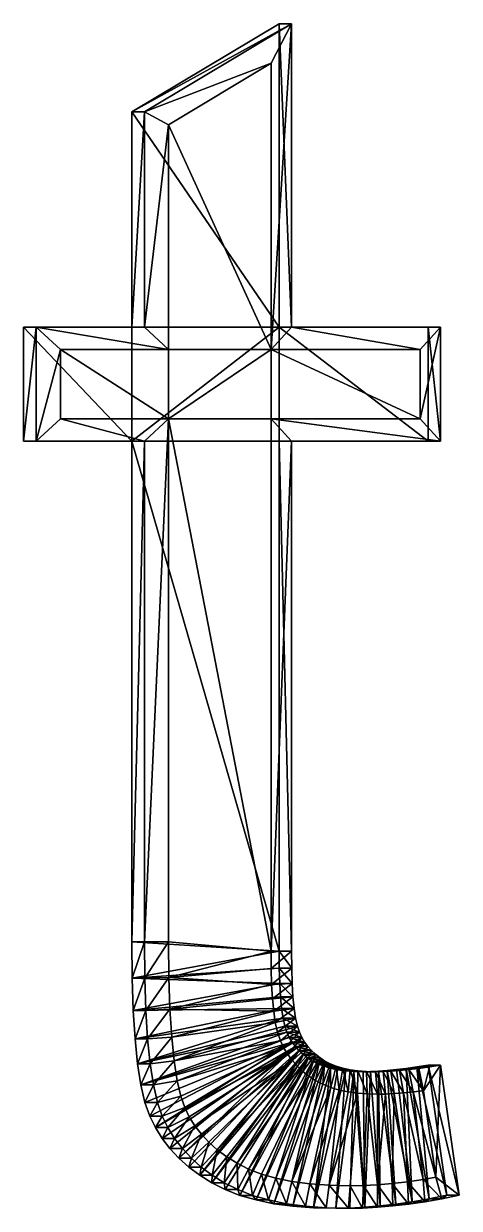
# Model space of a CAD drawing. Header units: metres. Extents: x -136 to 55, y -57 to 41.
# Drawn here: x -44.25 to -39.17, y -33.97 to -20.15 of the extents above; entities that cross this region are included whole.
import ezdxf

# ---------------------------------------------------------------- set-up
doc = ezdxf.new("R2010")
doc.units = ezdxf.units.M
doc.layers.get('0').update_dxf_attribs({"true_color": 0x57e057})

msp = doc.modelspace()

# ---------------------------------------------------------------- meshes
at = {"color": 74, "true_color": 0x58b11a}
mesh = msp.add_polyface(dxfattribs=at)
corners = [(-42.991, -21.18, 0.116), (-42.844, -21.18, 1.638), (-41.127, -20.15, 1.472), (-42.991, -23.69, 0.116), (-42.844, -23.69, 1.638), (-44.252, -23.69, 0.238), (-44.105, -23.69, 1.759), (-44.252, -25.022, 0.238), (-44.105, -25.022, 1.759), (-42.991, -25.022, 0.116), (-42.844, -25.022, 1.638), (-42.844, -21.18, 1.638), (-41.127, -20.15, 1.472), (-42.844, -23.69, 1.638), (-44.105, -23.69, 1.759), (-44.105, -25.022, 1.759), (-42.844, -25.022, 1.638), (-42.563, -21.329, 1.83), (-41.367, -20.611, 1.715), (-42.563, -23.952, 1.83), (-43.823, -23.952, 1.951), (-43.823, -24.76, 1.951), (-42.563, -24.76, 1.83), (-41.367, -23.952, 1.715), (-41.274, -23.69, -0.049)]
mesh.append_faces([[corners[k] for k in face] for face in [(5, 9, 7)]], dxfattribs={"vtx0": -1, "color": 74})
mesh.append_faces([[corners[k] for k in face] for face in [(3, 9, 5)]], dxfattribs={"vtx0": -1, "vtx1": -1, "color": 74})
mesh.append_faces([[corners[k] for k in face] for face in [(24, 9, 3)]], dxfattribs={"vtx0": -1, "vtx1": -1, "vtx2": -1, "color": 74})
mesh.append_faces([[corners[k] for k in face] for face in [(23, 17, 19), (24, 3, 0)]], dxfattribs={"vtx0": -1, "vtx2": -1, "color": 74})
mesh.append_faces([[corners[k] for k in face] for face in [(0, 3, 1), (3, 5, 4), (5, 7, 6), (1, 4, 11), (4, 6, 13), (6, 8, 14), (8, 10, 15), (11, 13, 17), (13, 14, 19), (14, 15, 20), (15, 16, 21)]], dxfattribs={"vtx1": -1, "color": 74})
mesh.append_faces([[corners[k] for k in face] for face in [(19, 20, 22)]], dxfattribs={"vtx1": -1, "vtx2": -1, "color": 74})
mesh.append_faces([[corners[k] for k in face] for face in [(0, 1, 2), (3, 4, 1), (5, 6, 4), (7, 8, 6), (9, 10, 8), (1, 11, 12), (4, 13, 11), (6, 14, 13), (8, 15, 14), (10, 16, 15), (11, 17, 18), (13, 19, 17), (14, 20, 19), (15, 21, 20), (16, 22, 21), (20, 21, 22)]], dxfattribs={"vtx2": -1, "color": 74})
mesh = msp.add_polyface(dxfattribs=at)
corners = [(-39.535, -25.022, -0.217), (-39.535, -23.69, -0.217), (-39.389, -25.022, 1.305), (-39.389, -23.69, 1.305), (-41.274, -23.69, -0.049), (-41.127, -23.69, 1.472), (-41.274, -20.15, -0.049), (-41.127, -20.15, 1.472), (-42.991, -21.18, 0.116), (-41.127, -25.022, 1.472), (-41.127, -25.022, 1.472), (-39.389, -25.022, 1.305), (-39.389, -23.69, 1.305), (-41.127, -23.69, 1.472), (-41.127, -20.15, 1.472), (-42.844, -21.18, 1.638), (-41.367, -24.76, 1.715), (-39.628, -24.76, 1.547), (-39.628, -23.952, 1.547), (-41.367, -23.952, 1.715), (-41.367, -20.611, 1.715), (-42.844, -21.18, 1.638), (-42.563, -21.329, 1.83), (-42.563, -23.952, 1.83), (-42.563, -24.76, 1.83), (-41.274, -25.022, -0.049), (-42.991, -25.022, 0.116)]
mesh.append_faces([[corners[k] for k in face] for face in [(4, 8, 6), (0, 4, 1)]], dxfattribs={"vtx0": -1, "color": 74})
mesh.append_faces([[corners[k] for k in face] for face in [(25, 4, 0)]], dxfattribs={"vtx0": -1, "vtx1": -1, "color": 74})
mesh.append_faces([[corners[k] for k in face] for face in [(19, 23, 24), (16, 19, 24), (25, 26, 4)]], dxfattribs={"vtx0": -1, "vtx1": -1, "vtx2": -1, "color": 74})
mesh.append_faces([[corners[k] for k in face] for face in [(0, 1, 2), (1, 4, 3), (4, 6, 5), (6, 8, 7), (9, 2, 10), (2, 3, 11), (3, 5, 12), (5, 7, 13), (7, 15, 14), (10, 11, 16), (11, 12, 17), (12, 13, 18), (13, 14, 19), (14, 21, 20)]], dxfattribs={"vtx1": -1, "color": 74})
mesh.append_faces([[corners[k] for k in face] for face in [(16, 17, 19)]], dxfattribs={"vtx1": -1, "vtx2": -1, "color": 74})
mesh.append_faces([[corners[k] for k in face] for face in [(1, 3, 2), (4, 5, 3), (6, 7, 5), (2, 11, 10), (3, 12, 11), (5, 13, 12), (7, 14, 13), (11, 17, 16), (12, 18, 17), (13, 19, 18), (14, 20, 19), (19, 20, 22), (17, 18, 19)]], dxfattribs={"vtx2": -1, "color": 74})
mesh = msp.add_polyface(dxfattribs=at)
corners = [(-41.272, -31.172, -0.049), (-41.274, -30.972, -0.049), (-41.125, -31.172, 1.472), (-41.127, -30.972, 1.472), (-41.274, -25.022, -0.049), (-41.127, -25.022, 1.472), (-39.535, -25.022, -0.217), (-39.389, -25.022, 1.305), (-44.252, -25.022, 0.238), (-42.991, -25.022, 0.116), (-44.105, -25.022, 1.759), (-42.991, -30.866, 0.116), (-42.844, -25.022, 1.638), (-42.844, -30.866, 1.638), (-42.987, -31.287, 0.116), (-41.125, -31.172, 1.472), (-41.127, -30.972, 1.472), (-41.127, -25.022, 1.472), (-42.844, -25.022, 1.638), (-42.844, -30.866, 1.638), (-42.84, -31.287, 1.637), (-42.84, -31.287, 1.637), (-41.365, -31.177, 1.715), (-41.367, -30.973, 1.715), (-41.367, -24.76, 1.715), (-42.563, -24.76, 1.83), (-42.563, -30.864, 1.83), (-42.558, -31.281, 1.829)]
mesh.append_faces([[corners[k] for k in face] for face in [(1, 9, 4), (0, 14, 1)]], dxfattribs={"vtx0": -1, "vtx1": -1, "color": 74})
mesh.append_faces([[corners[k] for k in face] for face in [(23, 25, 26), (23, 26, 27), (1, 11, 9), (1, 14, 11)]], dxfattribs={"vtx0": -1, "vtx2": -1, "color": 74})
mesh.append_faces([[corners[k] for k in face] for face in [(0, 1, 2), (1, 4, 3), (4, 6, 5), (8, 9, 10), (9, 11, 12), (11, 14, 13), (2, 3, 15), (3, 5, 16), (12, 13, 18), (13, 20, 19), (15, 16, 22), (16, 17, 23), (18, 19, 25), (19, 21, 26)]], dxfattribs={"vtx1": -1, "color": 74})
mesh.append_faces([[corners[k] for k in face] for face in [(23, 24, 25), (22, 23, 27)]], dxfattribs={"vtx1": -1, "vtx2": -1, "color": 74})
mesh.append_faces([[corners[k] for k in face] for face in [(1, 3, 2), (4, 5, 3), (6, 7, 5), (11, 13, 12), (3, 16, 15), (5, 17, 16), (13, 19, 18), (20, 21, 19), (16, 23, 22), (17, 24, 23), (19, 26, 25), (21, 27, 26)]], dxfattribs={"vtx2": -1, "color": 74})
mesh = msp.add_polyface(dxfattribs=at)
corners = [(-41.244, -31.643, -0.052), (-41.257, -31.507, -0.051), (-41.098, -31.643, 1.469), (-41.111, -31.507, 1.471), (-41.266, -31.35, -0.05), (-41.12, -31.35, 1.472), (-41.272, -31.172, -0.049), (-41.125, -31.172, 1.472), (-42.987, -31.287, 0.116), (-42.84, -31.287, 1.637), (-42.844, -30.866, 1.638), (-42.974, -31.664, 0.115), (-42.827, -31.664, 1.636), (-41.098, -31.643, 1.469), (-41.111, -31.507, 1.471), (-41.12, -31.35, 1.472), (-41.125, -31.172, 1.472), (-42.84, -31.287, 1.637), (-42.827, -31.664, 1.636), (-41.336, -31.674, 1.712), (-41.35, -31.528, 1.713), (-41.36, -31.362, 1.714), (-41.365, -31.177, 1.715), (-42.558, -31.281, 1.829), (-42.546, -31.651, 1.828)]
mesh.append_faces([[corners[k] for k in face] for face in [(4, 8, 6), (1, 11, 4), (0, 11, 1)]], dxfattribs={"vtx0": -1, "vtx1": -1, "color": 74})
mesh.append_faces([[corners[k] for k in face] for face in [(21, 23, 24), (4, 11, 8)]], dxfattribs={"vtx0": -1, "vtx2": -1, "color": 74})
mesh.append_faces([[corners[k] for k in face] for face in [(0, 1, 2), (1, 4, 3), (4, 6, 5), (8, 11, 9), (2, 3, 13), (3, 5, 14), (5, 7, 15), (9, 12, 17), (13, 14, 19), (14, 15, 20), (15, 16, 21), (17, 18, 23)]], dxfattribs={"vtx1": -1, "color": 74})
mesh.append_faces([[corners[k] for k in face] for face in [(21, 22, 23), (20, 21, 24), (19, 20, 24)]], dxfattribs={"vtx1": -1, "vtx2": -1, "color": 74})
mesh.append_faces([[corners[k] for k in face] for face in [(1, 3, 2), (4, 5, 3), (6, 7, 5), (8, 9, 10), (11, 12, 9), (3, 14, 13), (5, 15, 14), (7, 16, 15), (12, 18, 17), (14, 20, 19), (15, 21, 20), (16, 22, 21), (18, 24, 23)]], dxfattribs={"vtx2": -1, "color": 74})
mesh = msp.add_polyface(dxfattribs=at)
corners = [(-42.974, -31.664, 0.115), (-42.952, -31.998, 0.112), (-42.827, -31.664, 1.636), (-42.806, -31.998, 1.634), (-42.923, -32.288, 0.11), (-42.776, -32.288, 1.631), (-42.884, -32.535, 0.106), (-42.827, -31.664, 1.636), (-42.806, -31.998, 1.634), (-42.776, -32.288, 1.631), (-42.738, -32.535, 1.627), (-41.081, -31.757, 1.468), (-41.317, -31.804, 1.71), (-41.291, -31.92, 1.707), (-41.098, -31.643, 1.469), (-41.336, -31.674, 1.712), (-42.546, -31.651, 1.828), (-42.525, -31.976, 1.826), (-42.496, -32.254, 1.823), (-42.738, -32.535, 1.627), (-41.257, -32.021, 1.704), (-42.46, -32.485, 1.82), (-41.216, -32.104, 1.7), (-41.171, -32.18, 1.696), (-42.373, -32.796, 1.812), (-41.244, -31.643, -0.052), (-41.227, -31.757, -0.054), (-41.207, -31.849, -0.056), (-41.183, -31.92, -0.058), (-41.154, -31.979, -0.061), (-41.121, -32.034, -0.064)]
mesh.append_faces([[corners[k] for k in face] for face in [(26, 1, 25), (27, 4, 26), (28, 4, 27)]], dxfattribs={"vtx0": -1, "vtx1": -1, "color": 74})
mesh.append_faces([[corners[k] for k in face] for face in [(15, 16, 17), (12, 17, 18), (20, 18, 21), (25, 1, 0), (26, 4, 1), (28, 6, 4), (6, 29, 30)]], dxfattribs={"vtx0": -1, "vtx2": -1, "color": 74})
mesh.append_faces([[corners[k] for k in face] for face in [(0, 1, 2), (1, 4, 3), (4, 6, 5), (2, 3, 7), (3, 5, 8), (5, 10, 9), (7, 8, 16), (8, 9, 17), (9, 19, 18)]], dxfattribs={"vtx1": -1, "color": 74})
mesh.append_faces([[corners[k] for k in face] for face in [(12, 15, 17), (13, 12, 18), (20, 13, 18), (22, 20, 21), (23, 22, 24), (28, 29, 6)]], dxfattribs={"vtx1": -1, "vtx2": -1, "color": 74})
mesh.append_faces([[corners[k] for k in face] for face in [(1, 3, 2), (4, 5, 3), (3, 8, 7), (5, 9, 8), (11, 12, 13), (14, 15, 12), (8, 17, 16), (9, 18, 17)]], dxfattribs={"vtx2": -1, "color": 74})
mesh = msp.add_polyface(dxfattribs=at)
corners = [(-41.041, -32.133, -0.072), (-41.083, -32.085, -0.068), (-40.894, -32.133, 1.45), (-41.121, -32.034, -0.064), (-40.937, -32.085, 1.454), (-40.975, -32.034, 1.458), (-41.154, -31.979, -0.061), (-41.008, -31.979, 1.461), (-41.183, -31.92, -0.058), (-41.036, -31.92, 1.463), (-41.207, -31.849, -0.056), (-41.06, -31.849, 1.466), (-41.227, -31.757, -0.054), (-41.081, -31.757, 1.468), (-41.244, -31.643, -0.052), (-41.098, -31.643, 1.469), (-40.975, -32.034, 1.458), (-41.008, -31.979, 1.461), (-41.036, -31.92, 1.463), (-41.06, -31.849, 1.466), (-41.081, -31.757, 1.468), (-41.098, -31.643, 1.469), (-40.937, -32.085, 1.454), (-41.118, -32.251, 1.691), (-41.06, -32.316, 1.685), (-41.171, -32.18, 1.696), (-41.216, -32.104, 1.7), (-41.257, -32.021, 1.704), (-41.291, -31.92, 1.707), (-41.317, -31.804, 1.71)]
mesh.append_faces([[corners[k] for k in face] for face in [(0, 1, 2), (1, 3, 4), (3, 6, 5), (6, 8, 7), (8, 10, 9), (10, 12, 11), (12, 14, 13), (5, 7, 16), (7, 9, 17), (9, 11, 18), (11, 13, 19), (13, 15, 20), (22, 16, 23), (16, 17, 25), (17, 18, 26), (18, 19, 27), (19, 20, 28), (20, 21, 29)]], dxfattribs={"vtx1": -1, "color": 74})
mesh.append_faces([[corners[k] for k in face] for face in [(3, 5, 4), (6, 7, 5), (8, 9, 7), (10, 11, 9), (12, 13, 11), (14, 15, 13), (7, 17, 16), (9, 18, 17), (11, 19, 18), (13, 20, 19), (15, 21, 20), (22, 23, 24), (16, 25, 23), (17, 26, 25), (18, 27, 26), (19, 28, 27)]], dxfattribs={"vtx2": -1, "color": 74})
mesh = msp.add_polyface(dxfattribs=at)
corners = [(-42.884, -32.535, 0.106), (-42.738, -32.535, 1.627), (-42.776, -32.288, 1.631), (-42.837, -32.738, 0.101), (-42.691, -32.738, 1.623), (-42.782, -32.898, 0.096), (-42.635, -32.898, 1.617), (-42.715, -33.032, 0.09), (-42.569, -33.032, 1.611), (-42.738, -32.535, 1.627), (-42.776, -32.288, 1.631), (-42.691, -32.738, 1.623), (-42.635, -32.898, 1.617), (-42.569, -33.032, 1.611), (-42.491, -33.159, 1.604), (-42.46, -32.485, 1.82), (-42.496, -32.254, 1.823), (-42.419, -32.665, 1.816), (-42.373, -32.796, 1.812), (-42.32, -32.905, 1.806), (-42.491, -33.159, 1.604), (-42.255, -33.01, 1.8), (-41.216, -32.104, 1.7), (-41.171, -32.18, 1.696), (-42.443, -33.389, 0.063), (-41.041, -32.133, -0.072), (-42.327, -33.493, 0.052), (-42.546, -33.278, 0.073), (-41.083, -32.085, -0.068), (-42.637, -33.159, 0.082), (-41.121, -32.034, -0.064)]
mesh.append_faces([[corners[k] for k in face] for face in [(24, 25, 26), (27, 28, 24), (29, 28, 27), (7, 28, 29), (5, 30, 7), (3, 30, 5), (0, 30, 3)]], dxfattribs={"vtx0": -1, "vtx1": -1, "color": 74})
mesh.append_faces([[corners[k] for k in face] for face in [(22, 15, 17), (22, 17, 18), (23, 18, 19)]], dxfattribs={"vtx0": -1, "vtx2": -1, "color": 74})
mesh.append_faces([[corners[k] for k in face] for face in [(0, 3, 1), (3, 5, 4), (5, 7, 6), (1, 4, 9), (4, 6, 11), (6, 8, 12), (8, 14, 13), (9, 11, 15), (11, 12, 17), (12, 13, 18), (13, 20, 19)]], dxfattribs={"vtx1": -1, "color": 74})
mesh.append_faces([[corners[k] for k in face] for face in [(0, 1, 2), (3, 4, 1), (5, 6, 4), (7, 8, 6), (1, 9, 10), (4, 11, 9), (6, 12, 11), (8, 13, 12), (9, 15, 16), (11, 17, 15), (12, 18, 17), (13, 19, 18), (20, 21, 19)]], dxfattribs={"vtx2": -1, "color": 74})
mesh = msp.add_polyface(dxfattribs=at)
corners = [(-40.795, -32.218, 1.44), (-40.926, -32.431, 1.672), (-40.85, -32.482, 1.665), (-41.123, -33.661, 1.691), (-40.916, -33.689, 1.671), (-40.67, -32.565, 1.648), (-40.764, -32.527, 1.657), (-41.171, -32.18, 1.696), (-42.32, -32.905, 1.806), (-42.255, -33.01, 1.8), (-41.118, -32.251, 1.691), (-42.179, -33.108, 1.793), (-42.093, -33.202, 1.785), (-41.995, -33.29, 1.775), (-41.06, -32.316, 1.685), (-41.884, -33.373, 1.764), (-41.763, -33.449, 1.753), (-40.996, -32.377, 1.679), (-41.63, -33.516, 1.74), (-41.48, -33.574, 1.726), (-41.312, -33.623, 1.709), (-41.111, -33.95, -0.065), (-40.675, -32.339, -0.107), (-40.87, -33.968, -0.088), (-41.334, -33.92, -0.043), (-40.752, -32.317, -0.099), (-40.822, -32.289, -0.093), (-41.541, -33.877, -0.023), (-40.885, -32.256, -0.087), (-41.731, -33.823, -0.005), (-40.942, -32.218, -0.081), (-41.903, -33.756, 0.011), (-42.058, -33.678, 0.026), (-40.993, -32.177, -0.076), (-42.199, -33.589, 0.04), (-41.041, -32.133, -0.072), (-42.327, -33.493, 0.052), (-42.443, -33.389, 0.063), (-41.083, -32.085, -0.068), (-42.715, -33.032, 0.09), (-41.121, -32.034, -0.064)]
mesh.append_faces([[corners[k] for k in face] for face in [(2, 3, 6), (21, 22, 23), (24, 25, 21), (27, 26, 24), (29, 28, 27), (31, 30, 29), (32, 30, 31), (34, 33, 32), (36, 35, 34)]], dxfattribs={"vtx0": -1, "vtx1": -1, "color": 74})
mesh.append_faces([[corners[k] for k in face] for face in [(3, 5, 6), (7, 8, 9), (10, 9, 11), (10, 11, 12), (10, 12, 13), (14, 13, 15), (14, 15, 16), (17, 16, 18), (1, 18, 19), (1, 19, 20), (2, 20, 3), (24, 26, 25), (27, 28, 26), (29, 30, 28), (32, 33, 30), (34, 35, 33), (37, 38, 35), (39, 40, 38)]], dxfattribs={"vtx0": -1, "vtx2": -1, "color": 74})
mesh.append_faces([[corners[k] for k in face] for face in [(3, 4, 5), (10, 7, 9), (14, 10, 13), (17, 14, 16), (1, 17, 18), (2, 1, 20)]], dxfattribs={"vtx1": -1, "vtx2": -1, "color": 74})
mesh.append_faces([[corners[k] for k in face] for face in [(0, 1, 2)]], dxfattribs={"vtx2": -1, "color": 74})
mesh = msp.add_polyface(dxfattribs=at)
corners = [(-40.675, -32.339, -0.107), (-40.752, -32.317, -0.099), (-40.529, -32.339, 1.415), (-40.822, -32.289, -0.093), (-40.606, -32.317, 1.422), (-40.676, -32.289, 1.429), (-40.885, -32.256, -0.087), (-40.738, -32.256, 1.435), (-40.942, -32.218, -0.081), (-40.795, -32.218, 1.44), (-40.993, -32.177, -0.076), (-40.847, -32.177, 1.445), (-41.041, -32.133, -0.072), (-40.894, -32.133, 1.45), (-41.083, -32.085, -0.068), (-40.937, -32.085, 1.454), (-40.606, -32.317, 1.422), (-40.676, -32.289, 1.429), (-40.738, -32.256, 1.435), (-40.795, -32.218, 1.44), (-40.847, -32.177, 1.445), (-40.894, -32.133, 1.45), (-40.937, -32.085, 1.454), (-40.975, -32.034, 1.458), (-40.975, -32.034, 1.458), (-40.764, -32.527, 1.657), (-40.85, -32.482, 1.665), (-40.926, -32.431, 1.672), (-40.996, -32.377, 1.679), (-41.06, -32.316, 1.685)]
mesh.append_faces([[corners[k] for k in face] for face in [(0, 1, 2), (1, 3, 4), (3, 6, 5), (6, 8, 7), (8, 10, 9), (10, 12, 11), (4, 5, 16), (5, 7, 17), (7, 9, 18), (9, 11, 19), (11, 13, 20), (13, 15, 21), (15, 23, 22), (17, 18, 25), (18, 19, 26), (19, 20, 27), (20, 21, 28), (21, 22, 29)]], dxfattribs={"vtx1": -1, "color": 74})
mesh.append_faces([[corners[k] for k in face] for face in [(3, 5, 4), (6, 7, 5), (8, 9, 7), (10, 11, 9), (12, 13, 11), (14, 15, 13), (5, 17, 16), (7, 18, 17), (9, 19, 18), (11, 20, 19), (13, 21, 20), (15, 22, 21), (23, 24, 22), (20, 28, 27), (21, 29, 28)]], dxfattribs={"vtx2": -1, "color": 74})
mesh = msp.add_polyface(dxfattribs=at)
corners = [(-40.114, -32.374, -0.161), (-40.208, -32.379, -0.152), (-39.968, -32.374, 1.361), (-40.294, -32.38, -0.144), (-40.061, -32.379, 1.37), (-40.148, -32.38, 1.378), (-40.4, -32.378, -0.133), (-40.254, -32.378, 1.388), (-40.499, -32.37, -0.124), (-40.061, -32.379, 1.37), (-40.148, -32.38, 1.378), (-40.254, -32.378, 1.388), (-40.127, -32.642, 1.595), (-40.032, -32.641, 1.586), (-40.246, -32.639, 1.607), (-40.353, -32.37, 1.398), (-40.36, -32.631, 1.618), (-40.444, -32.357, 1.406), (-40.468, -32.616, 1.628), (-40.529, -32.339, 1.415), (-40.571, -32.594, 1.638), (-40.606, -32.317, 1.422), (-40.67, -32.565, 1.648), (-40.676, -32.289, 1.429), (-40.764, -32.527, 1.657), (-40.738, -32.256, 1.435), (-40.85, -32.482, 1.665), (-40.69, -33.706, 1.649), (-40.916, -33.689, 1.671), (-40.095, -33.946, -0.163), (-40.273, -33.962, -0.146), (-40.612, -33.974, -0.113), (-40.87, -33.968, -0.088), (-40.591, -32.357, -0.115), (-40.675, -32.339, -0.107), (-41.111, -33.95, -0.065), (-40.752, -32.317, -0.099)]
mesh.append_faces([[corners[k] for k in face] for face in [(27, 16, 18), (27, 18, 20), (28, 20, 22), (29, 1, 0), (30, 3, 1), (30, 6, 3), (31, 8, 6), (32, 33, 8), (32, 34, 33), (35, 36, 34)]], dxfattribs={"vtx0": -1, "vtx2": -1, "color": 74})
mesh.append_faces([[corners[k] for k in face] for face in [(0, 1, 2), (1, 3, 4), (3, 6, 5), (6, 8, 7), (4, 5, 9), (5, 7, 10), (10, 11, 12), (11, 15, 14), (15, 17, 16), (17, 19, 18), (19, 21, 20), (21, 23, 22)]], dxfattribs={"vtx1": -1, "color": 74})
mesh.append_faces([[corners[k] for k in face] for face in [(3, 5, 4), (6, 7, 5), (5, 10, 9), (7, 11, 10), (10, 12, 13), (11, 14, 12), (15, 16, 14), (17, 18, 16), (19, 20, 18), (21, 22, 20), (23, 24, 22), (25, 26, 24)]], dxfattribs={"vtx2": -1, "color": 74})
mesh = msp.add_polyface(dxfattribs=at)
corners = [(-39.666, -32.325, -0.204), (-39.789, -32.342, -0.192), (-39.519, -32.325, 1.317), (-39.643, -32.342, 1.329), (-39.905, -32.356, -0.181), (-39.759, -32.356, 1.34), (-40.013, -32.366, -0.171), (-39.867, -32.366, 1.351), (-40.114, -32.374, -0.161), (-39.968, -32.374, 1.361), (-40.499, -32.37, -0.124), (-40.353, -32.37, 1.398), (-40.254, -32.378, 1.388), (-40.591, -32.357, -0.115), (-40.444, -32.357, 1.406), (-40.675, -32.339, -0.107), (-40.529, -32.339, 1.415), (-40.752, -32.317, -0.099), (-40.606, -32.317, 1.422), (-39.535, -32.305, -0.217), (-39.389, -32.305, 1.305), (-39.519, -32.325, 1.317), (-39.643, -32.342, 1.329), (-39.759, -32.356, 1.34), (-39.867, -32.366, 1.351), (-39.968, -32.374, 1.361), (-40.254, -32.378, 1.388), (-40.353, -32.37, 1.398), (-40.444, -32.357, 1.406), (-40.529, -32.339, 1.415), (-40.606, -32.317, 1.422), (-39.389, -32.305, 1.305)]
mesh.append_faces([[corners[k] for k in face] for face in [(0, 1, 2), (1, 4, 3), (4, 6, 5), (6, 8, 7), (10, 13, 11), (13, 15, 14), (19, 0, 20), (2, 3, 21), (3, 5, 22), (5, 7, 23), (7, 9, 24), (12, 11, 26), (11, 14, 27), (14, 16, 28), (16, 18, 29), (20, 2, 31)]], dxfattribs={"vtx1": -1, "color": 74})
mesh.append_faces([[corners[k] for k in face] for face in [(1, 3, 2), (4, 5, 3), (6, 7, 5), (8, 9, 7), (10, 11, 12), (13, 14, 11), (15, 16, 14), (17, 18, 16), (0, 2, 20), (3, 22, 21), (5, 23, 22), (7, 24, 23), (9, 25, 24), (11, 27, 26), (14, 28, 27), (16, 29, 28), (18, 30, 29), (2, 21, 31)]], dxfattribs={"vtx2": -1, "color": 74})
mesh = msp.add_polyface(dxfattribs=at)
corners = [(-40.208, -32.379, -0.152), (-40.061, -32.379, 1.37), (-39.968, -32.374, 1.361), (-39.318, -33.822, -0.238), (-39.535, -32.305, -0.217), (-39.171, -33.822, 1.284), (-39.389, -32.305, 1.305), (-39.968, -32.374, 1.361), (-40.061, -32.379, 1.37), (-39.171, -33.822, 1.284), (-39.389, -32.305, 1.305), (-39.519, -32.325, 1.317), (-39.643, -32.342, 1.329), (-39.589, -32.602, 1.543), (-39.589, -32.602, 1.543), (-39.759, -32.356, 1.34), (-39.709, -32.616, 1.555), (-39.867, -32.366, 1.351), (-39.823, -32.627, 1.566), (-39.931, -32.636, 1.576), (-40.032, -32.641, 1.586), (-40.148, -32.38, 1.378), (-39.444, -33.612, 1.53), (-39.592, -33.638, 1.544), (-39.776, -33.665, 1.562), (-39.954, -33.686, 1.579), (-39.666, -32.325, -0.204), (-39.521, -33.863, -0.218), (-39.789, -32.342, -0.192), (-39.719, -33.897, -0.199), (-39.905, -32.356, -0.181), (-40.013, -32.366, -0.171), (-39.91, -33.925, -0.181), (-40.114, -32.374, -0.161)]
mesh.append_faces([[corners[k] for k in face] for face in [(10, 11, 13)]], dxfattribs={"color": 74})
mesh.append_faces([[corners[k] for k in face] for face in [(3, 26, 4)]], dxfattribs={"vtx0": -1, "color": 74})
mesh.append_faces([[corners[k] for k in face] for face in [(22, 14, 16), (23, 16, 18), (24, 18, 19), (25, 19, 20), (27, 28, 26), (29, 30, 28), (29, 31, 30), (32, 33, 31)]], dxfattribs={"vtx0": -1, "vtx2": -1, "color": 74})
mesh.append_faces([[corners[k] for k in face] for face in [(3, 4, 5), (2, 1, 7), (5, 6, 9), (11, 12, 13), (12, 15, 14), (15, 17, 16), (17, 7, 18), (7, 8, 19), (8, 21, 20), (9, 10, 22)]], dxfattribs={"vtx1": -1, "color": 74})
mesh.append_faces([[corners[k] for k in face] for face in [(23, 22, 16), (24, 23, 18), (25, 24, 19)]], dxfattribs={"vtx1": -1, "vtx2": -1, "color": 74})
mesh.append_faces([[corners[k] for k in face] for face in [(0, 1, 2), (4, 6, 5), (1, 8, 7), (6, 10, 9), (12, 14, 13), (15, 16, 14), (17, 18, 16), (7, 19, 18), (8, 20, 19), (10, 13, 22), (22, 13, 14)]], dxfattribs={"vtx2": -1, "color": 74})
mesh = msp.add_polyface(dxfattribs=at)
corners = [(-40.095, -33.946, -0.163), (-39.948, -33.946, 1.359), (-40.127, -33.962, 1.376), (-39.91, -33.925, -0.181), (-39.763, -33.925, 1.341), (-39.719, -33.897, -0.199), (-39.572, -33.897, 1.322), (-39.521, -33.863, -0.218), (-39.375, -33.863, 1.303), (-39.318, -33.822, -0.238), (-39.171, -33.822, 1.284), (-40.127, -33.962, 1.376), (-39.948, -33.946, 1.359), (-39.763, -33.925, 1.341), (-39.572, -33.897, 1.322), (-39.375, -33.863, 1.303), (-39.171, -33.822, 1.284), (-40.124, -33.7, 1.595), (-39.954, -33.686, 1.579), (-39.776, -33.665, 1.562), (-39.592, -33.638, 1.544), (-39.444, -33.612, 1.53), (-40.032, -32.641, 1.586), (-39.666, -32.325, -0.204), (-39.789, -32.342, -0.192), (-40.013, -32.366, -0.171), (-40.114, -32.374, -0.161)]
mesh.append_faces([[corners[k] for k in face] for face in [(15, 16, 21)]], dxfattribs={"color": 74})
mesh.append_faces([[corners[k] for k in face] for face in [(7, 23, 9), (5, 24, 7), (3, 25, 5), (0, 26, 3)]], dxfattribs={"vtx0": -1, "vtx1": -1, "color": 74})
mesh.append_faces([[corners[k] for k in face] for face in [(0, 3, 1), (3, 5, 4), (5, 7, 6), (7, 9, 8), (2, 1, 11), (1, 4, 12), (4, 6, 13), (6, 8, 14), (8, 10, 15), (11, 12, 17), (12, 13, 18), (13, 14, 19), (14, 15, 20)]], dxfattribs={"vtx1": -1, "color": 74})
mesh.append_faces([[corners[k] for k in face] for face in [(17, 18, 22)]], dxfattribs={"vtx1": -1, "vtx2": -1, "color": 74})
mesh.append_faces([[corners[k] for k in face] for face in [(0, 1, 2), (3, 4, 1), (5, 6, 4), (7, 8, 6), (9, 10, 8), (1, 12, 11), (4, 13, 12), (6, 14, 13), (8, 15, 14), (10, 16, 15), (12, 18, 17), (13, 19, 18), (14, 20, 19), (15, 21, 20)]], dxfattribs={"vtx2": -1, "color": 74})
mesh = msp.add_polyface(dxfattribs=at)
corners = [(-40.87, -33.968, -0.088), (-40.723, -33.968, 1.433), (-40.964, -33.95, 1.457), (-40.612, -33.974, -0.113), (-40.465, -33.974, 1.409), (-40.446, -33.971, -0.129), (-40.299, -33.971, 1.393), (-40.273, -33.962, -0.146), (-40.127, -33.962, 1.376), (-40.095, -33.946, -0.163), (-40.723, -33.968, 1.433), (-40.964, -33.95, 1.457), (-40.465, -33.974, 1.409), (-40.299, -33.971, 1.393), (-40.127, -33.962, 1.376), (-40.69, -33.706, 1.649), (-40.916, -33.689, 1.671), (-40.444, -33.712, 1.626), (-40.288, -33.709, 1.611), (-40.124, -33.7, 1.595), (-40.032, -32.641, 1.586), (-40.127, -32.642, 1.595), (-40.246, -32.639, 1.607), (-40.36, -32.631, 1.618), (-40.571, -32.594, 1.638), (-40.208, -32.379, -0.152), (-40.4, -32.378, -0.133), (-40.499, -32.37, -0.124)]
mesh.append_faces([[corners[k] for k in face] for face in [(7, 25, 9), (5, 26, 7), (3, 26, 5), (0, 27, 3)]], dxfattribs={"vtx0": -1, "vtx1": -1, "color": 74})
mesh.append_faces([[corners[k] for k in face] for face in [(19, 20, 21), (19, 21, 22), (18, 22, 23)]], dxfattribs={"vtx0": -1, "vtx2": -1, "color": 74})
mesh.append_faces([[corners[k] for k in face] for face in [(0, 3, 1), (3, 5, 4), (5, 7, 6), (7, 9, 8), (1, 4, 10), (4, 6, 12), (6, 8, 13), (10, 12, 15), (12, 13, 17), (13, 14, 18)]], dxfattribs={"vtx1": -1, "color": 74})
mesh.append_faces([[corners[k] for k in face] for face in [(18, 19, 22), (17, 18, 23), (15, 17, 23), (16, 15, 24)]], dxfattribs={"vtx1": -1, "vtx2": -1, "color": 74})
mesh.append_faces([[corners[k] for k in face] for face in [(0, 1, 2), (3, 4, 1), (5, 6, 4), (7, 8, 6), (1, 10, 11), (4, 12, 10), (6, 13, 12), (8, 14, 13), (10, 15, 16), (12, 17, 15), (13, 18, 17), (14, 19, 18)]], dxfattribs={"vtx2": -1, "color": 74})
mesh = msp.add_polyface(dxfattribs=at)
corners = [(-42.715, -33.032, 0.09), (-42.637, -33.159, 0.082), (-42.569, -33.032, 1.611), (-42.491, -33.159, 1.604), (-42.546, -33.278, 0.073), (-42.4, -33.278, 1.595), (-42.443, -33.389, 0.063), (-42.296, -33.389, 1.585), (-42.327, -33.493, 0.052), (-42.181, -33.493, 1.574), (-42.199, -33.589, 0.04), (-42.052, -33.589, 1.561), (-42.058, -33.678, 0.026), (-41.912, -33.678, 1.548), (-41.903, -33.756, 0.011), (-42.491, -33.159, 1.604), (-42.569, -33.032, 1.611), (-42.4, -33.278, 1.595), (-42.296, -33.389, 1.585), (-42.181, -33.493, 1.574), (-42.052, -33.589, 1.561), (-41.912, -33.678, 1.548), (-42.255, -33.01, 1.8), (-42.179, -33.108, 1.793), (-42.093, -33.202, 1.785), (-41.995, -33.29, 1.775), (-41.884, -33.373, 1.764)]
mesh.append_faces([[corners[k] for k in face] for face in [(0, 1, 2), (1, 4, 3), (4, 6, 5), (6, 8, 7), (8, 10, 9), (10, 12, 11), (12, 14, 13), (3, 5, 15), (5, 7, 17), (7, 9, 18), (9, 11, 19), (11, 13, 20), (15, 17, 22), (17, 18, 23), (18, 19, 24), (19, 20, 25), (20, 21, 26)]], dxfattribs={"vtx1": -1, "color": 74})
mesh.append_faces([[corners[k] for k in face] for face in [(1, 3, 2), (4, 5, 3), (6, 7, 5), (8, 9, 7), (10, 11, 9), (12, 13, 11), (3, 15, 16), (5, 17, 15), (7, 18, 17), (9, 19, 18), (11, 20, 19), (13, 21, 20), (17, 23, 22), (18, 24, 23), (19, 25, 24), (20, 26, 25)]], dxfattribs={"vtx2": -1, "color": 74})
mesh = msp.add_polyface(dxfattribs=at)
corners = [(-41.903, -33.756, 0.011), (-41.756, -33.756, 1.533), (-41.912, -33.678, 1.548), (-41.731, -33.823, -0.005), (-41.584, -33.823, 1.516), (-41.541, -33.877, -0.023), (-41.395, -33.877, 1.498), (-41.334, -33.92, -0.043), (-41.188, -33.92, 1.478), (-41.111, -33.95, -0.065), (-40.964, -33.95, 1.457), (-40.87, -33.968, -0.088), (-41.912, -33.678, 1.548), (-41.756, -33.756, 1.533), (-41.584, -33.823, 1.516), (-41.395, -33.877, 1.498), (-41.188, -33.92, 1.478), (-40.964, -33.95, 1.457), (-40.723, -33.968, 1.433), (-41.763, -33.449, 1.753), (-41.884, -33.373, 1.764), (-41.63, -33.516, 1.74), (-41.48, -33.574, 1.726), (-41.312, -33.623, 1.709), (-41.123, -33.661, 1.691), (-40.916, -33.689, 1.671), (-40.723, -33.968, 1.433)]
mesh.append_faces([[corners[k] for k in face] for face in [(0, 3, 1), (3, 5, 4), (5, 7, 6), (7, 9, 8), (9, 11, 10), (2, 1, 12), (1, 4, 13), (4, 6, 14), (6, 8, 15), (8, 10, 16), (10, 18, 17), (12, 13, 19), (13, 14, 21), (14, 15, 22), (15, 16, 23), (16, 17, 24), (17, 26, 25)]], dxfattribs={"vtx1": -1, "color": 74})
mesh.append_faces([[corners[k] for k in face] for face in [(0, 1, 2), (3, 4, 1), (5, 6, 4), (7, 8, 6), (9, 10, 8), (1, 13, 12), (4, 14, 13), (6, 15, 14), (8, 16, 15), (10, 17, 16), (12, 19, 20), (13, 21, 19), (14, 22, 21), (15, 23, 22), (16, 24, 23), (17, 25, 24)]], dxfattribs={"vtx2": -1, "color": 74})

doc.saveas('drawing.dxf')
